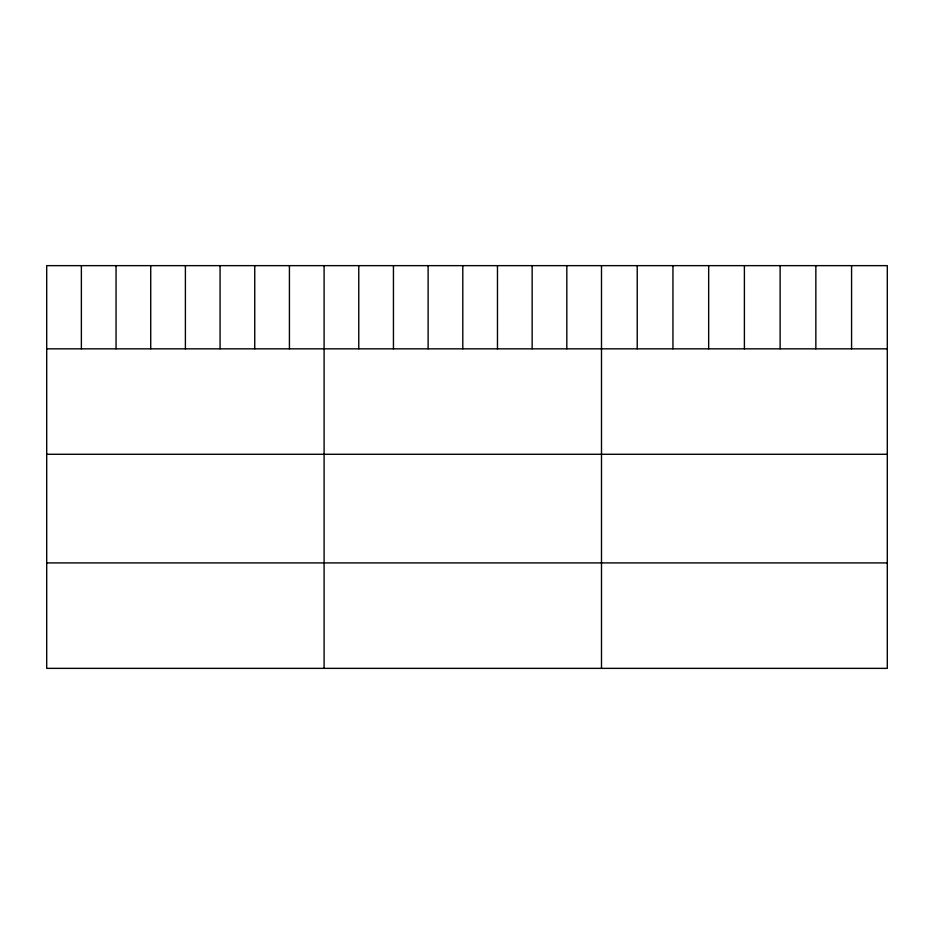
<?xml version="1.0" encoding="UTF-8"?>
<svg xmlns="http://www.w3.org/2000/svg" width="934" height="934" viewBox="0 0 934 934"><rect width="100%" height="100%" fill="white"/><g stroke="black" fill="none" stroke-linecap="round" stroke-linejoin="round"><path stroke-width="1.4" d="M887.3 348.837L887.3 668.359L46.7 668.359L46.7 265.641L887.3 265.641L887.3 348.837L46.7 348.837M46.7 454.274L887.3 454.274M46.7 562.91L887.3 562.91M851.574 265.641L851.574 348.837M815.849 265.641L815.849 348.837M780.124 265.641L780.124 348.837M744.398 265.641L744.398 348.837M708.673 265.641L708.673 348.837M672.947 265.641L672.947 348.837M637.221 265.641L637.221 348.837M601.496 265.641L601.496 668.359M566.821 265.641L566.821 348.837M532.147 265.641L532.147 348.837M497.472 265.641L497.472 348.837M462.797 265.641L462.797 348.837M428.122 265.641L428.122 348.837M393.447 265.641L393.447 348.837M358.773 265.641L358.773 348.837M324.098 265.641L324.098 668.359M289.423 265.641L289.423 348.837M254.748 265.641L254.748 348.837M220.074 265.641L220.074 348.837M185.399 265.641L185.399 348.837M150.724 265.641L150.724 348.837M116.05 265.641L116.05 348.837M81.375 265.641L81.375 348.837"/></g></svg>
